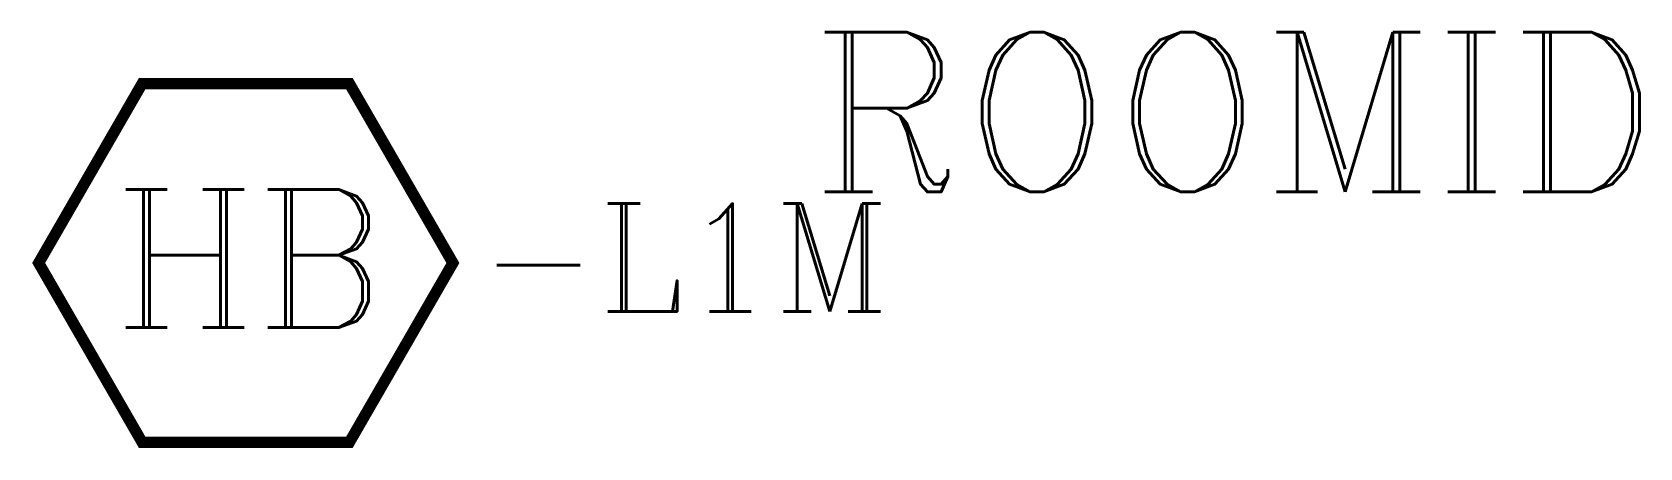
# Model space of a CAD drawing. Header units: inches. Extents: x -14 to 93, y -12 to 15.
import ezdxf

# ---------------------------------------------------------------- set-up
doc = ezdxf.new("R2010")
doc.units = ezdxf.units.IN
doc.header["$LTSCALE"] = 48
doc.header["$MEASUREMENT"] = 0
doc.styles.add('FSL12-1', font='complex.shx')
doc.styles.add('WS8th', font='complex.shx', dxfattribs={"height": 0.1875})
doc.styles.add('WSNotes', font='complex.shx', dxfattribs={"height": 18})

msp = doc.modelspace()

# ---------------------------------------------------------------- wipeouts: each hides what was drawn before it
msp.add_wipeout([(-13.74, -11.93), (43.2, -11.93), (43.2, 11.93), (-13.74, 11.93)])

# ---------------------------------------------------------------- next in the draw order: linework, layer by layer
at = {"linetype": 'Continuous', "const_width": 0.75}
msp.add_lwpolyline([(-6.89, 11.93), (-13.77, 0), (-6.89, -11.93), (6.89, -11.93), (13.77, 0), (6.89, 11.93)], close=True, dxfattribs=at)
msp.add_lwpolyline([(-6.89, 11.93), (-13.77, 0), (-6.89, -11.93), (6.89, -11.93), (13.77, 0), (6.89, 11.93)], close=True, dxfattribs=at)

# ---------------------------------------------------------------- next in the draw order: texts
at = {"insert": (-8.76, 4.88), "char_height": 9.18, "width": 17.3135, "attachment_point": 1, "style": 'WS8th'}
msp.add_mtext('HB', dxfattribs=at)
at = {"linetype": 'Continuous', "insert": (15.46, 3.95), "char_height": 7.172, "width": 103.5439, "attachment_point": 1, "style": 'FSL12-1'}
msp.add_mtext('-L1M', dxfattribs=at)
at = {"style": 'WSNotes', "flags": 1}
msp.add_attdef('ROOMID', (37.58, 4.73), '', height=10.62, dxfattribs=at)

doc.saveas('drawing.dxf')
